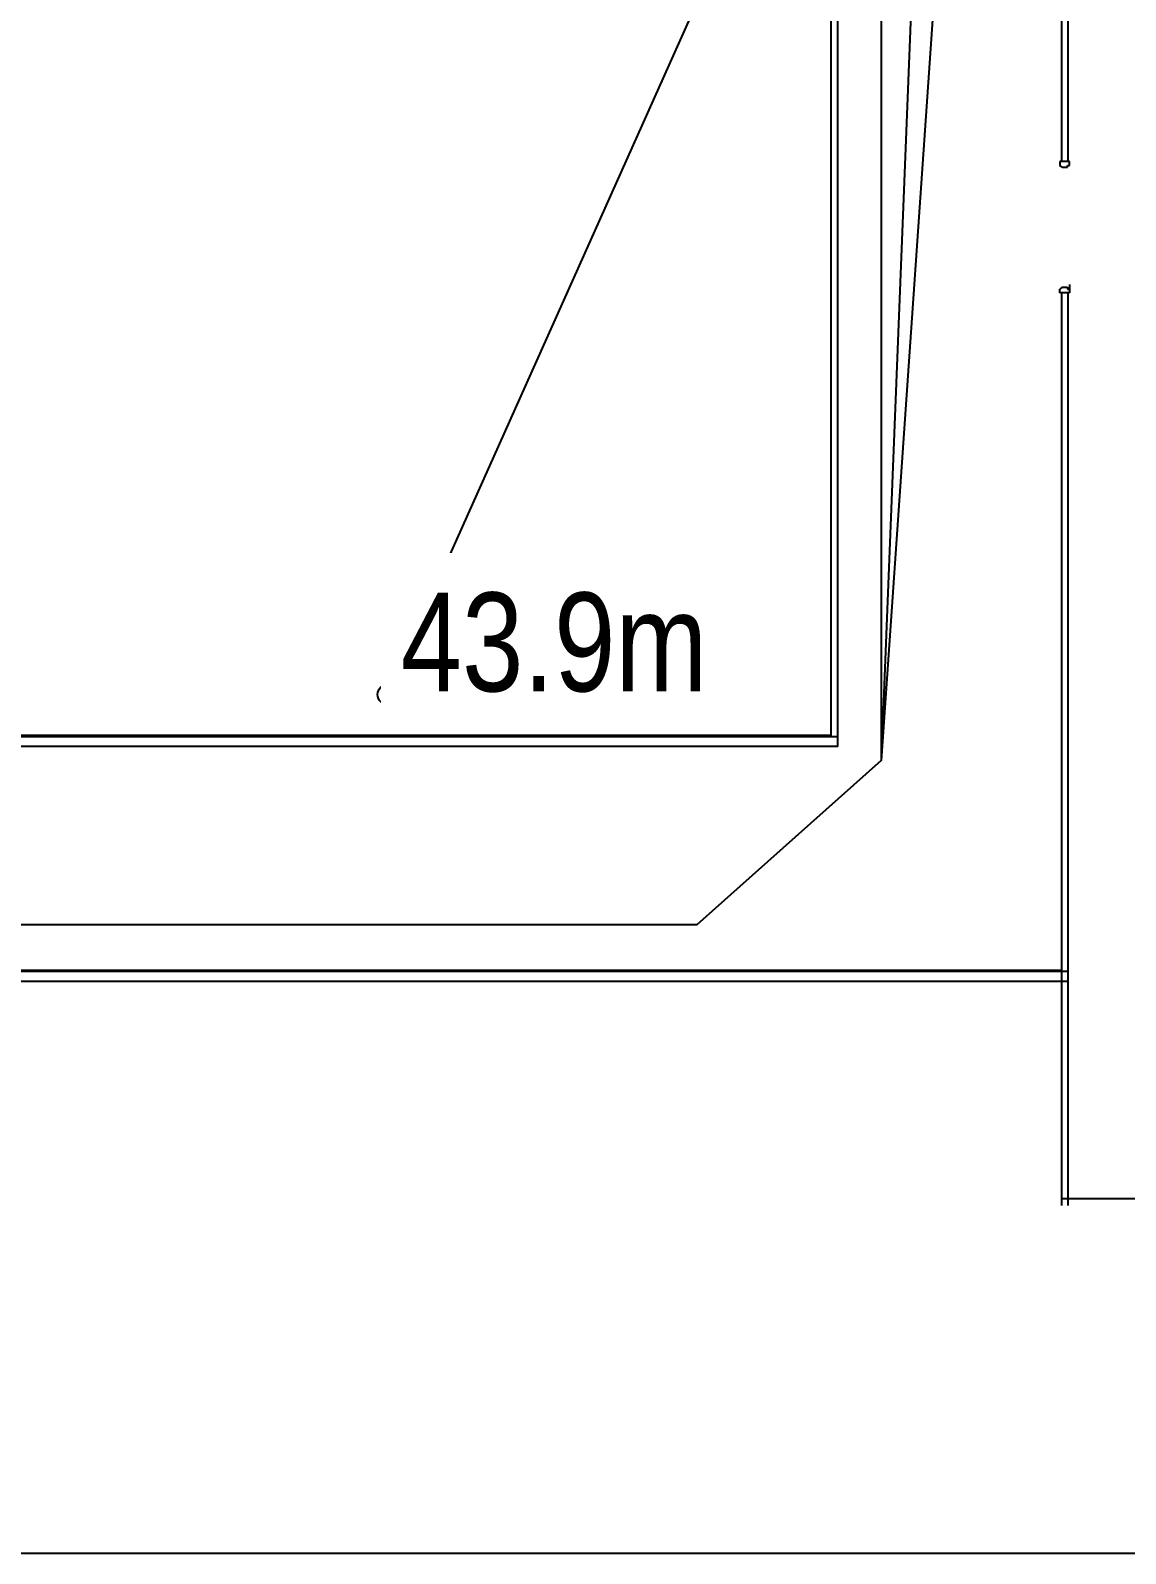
# Model space of a CAD drawing. Header units: millimetres. Extents: x 391350 to 515311, y -283575 to -199845.
# Drawn here: x 424764 to 433080, y -283575 to -272005 of the extents above; entities that cross this region are included whole.
import ezdxf

# ---------------------------------------------------------------- set-up
doc = ezdxf.new("R2010")
doc.units = ezdxf.units.MM
doc.set_wipeout_variables(frame=1)
doc.layers.add('Evac_Path_Fail', color=1, linetype='Continuous')
doc.styles.get("Standard").update_dxf_attribs({"font": 'arial.ttf'})

msp = doc.modelspace()

# ---------------------------------------------------------------- linework, layer by layer
at = {"color": 0}
for p, q in [((430845, -277360), (430845, -264123)), ((430895, -277360), (430895, -264123)), ((430895, -277445), (430895, -264123)), ((432595, -272999), (432595, -265929)), ((432645, -272999), (432645, -265929)), ((432653, -272999), (432581, -272999)), ((432581, -272999), (432581, -273030)), ((432599, -273043), (432581, -273030)), ((432599, -273043), (432638, -273043)), ((432638, -273043), (432638, -273030)), ((432638, -273030), (432653, -273030)), ((432653, -273030), (432653, -272999)), ((432599, -273956), (432581, -273969)), ((432581, -273999), (432581, -273969)), ((432599, -273956), (432638, -273956)), ((432638, -273956), (432638, -273969)), ((432638, -273969), (432653, -273969)), ((432653, -273934), (432653, -273999)), ((432653, -273999), (432581, -273999)), ((432595, -280930), (432595, -273999)), ((432645, -280930), (432645, -273999)), ((430895, -277445), (413142, -277445)), ((430845, -277360), (413149, -277360)), ((430895, -277370), (413149, -277370)), ((432595, -279145), (416745, -279145)), ((432645, -279154), (416745, -279154)), ((432645, -279229), (416745, -279229)), ((445120, -280880), (432595, -280880))]:
    msp.add_line(p, q, dxfattribs=at)
msp.add_lwpolyline([(391350, -248700), (449973, -248700), (449973, -283575), (391350, -283575)], close=True, dxfattribs=at)
at = {"layer": 'Evac_Path_Fail'}
for points in [[(427475, -277050), (430025, -271350), (430525, -263950), (430725, -263750), (430975, -263750), (431175, -263900), (431225, -263950), (431225, -277550), (429825, -278800), (416675, -278800), (416475, -278950), (416225, -279350)], [(444775, -271050), (434025, -269900), (433825, -269750), (432975, -266400), (432975, -265750), (432775, -265550), (432525, -265550), (432325, -265700), (431225, -267850), (431225, -277550), (429825, -278800), (416675, -278800), (416475, -278950), (416225, -279350)]]:
    msp.add_lwpolyline(points, dxfattribs=at)
msp.add_circle((427475, -277050), 75, dxfattribs=at)

# ---------------------------------------------------------------- next in the draw order: wipeouts: each hides what was drawn before it
msp.add_wipeout([(427425, -277175), (430275, -277175), (430275, -275975), (427425, -275975)]).dxf.layer = 'Evac_Path_Fail'

# ---------------------------------------------------------------- next in the draw order: linework, layer by layer
for points in [[(432275, -251100), (431225, -277550), (429825, -278800), (416675, -278800), (416475, -278950), (416225, -279350)], [(444775, -260650), (434125, -261550), (433925, -261650), (432975, -262900), (432975, -265050), (432825, -265250), (432025, -266000), (431225, -277550), (429825, -278800), (416675, -278800), (416475, -278950), (416225, -279350)]]:
    msp.add_lwpolyline(points, dxfattribs=at)

# ---------------------------------------------------------------- next in the draw order: texts
at = {"layer": 'Evac_Path_Fail', "width": 0.8}
msp.add_text('43.9m', height=750, dxfattribs=at).set_placement((427575, -277025))

doc.saveas('drawing.dxf')
